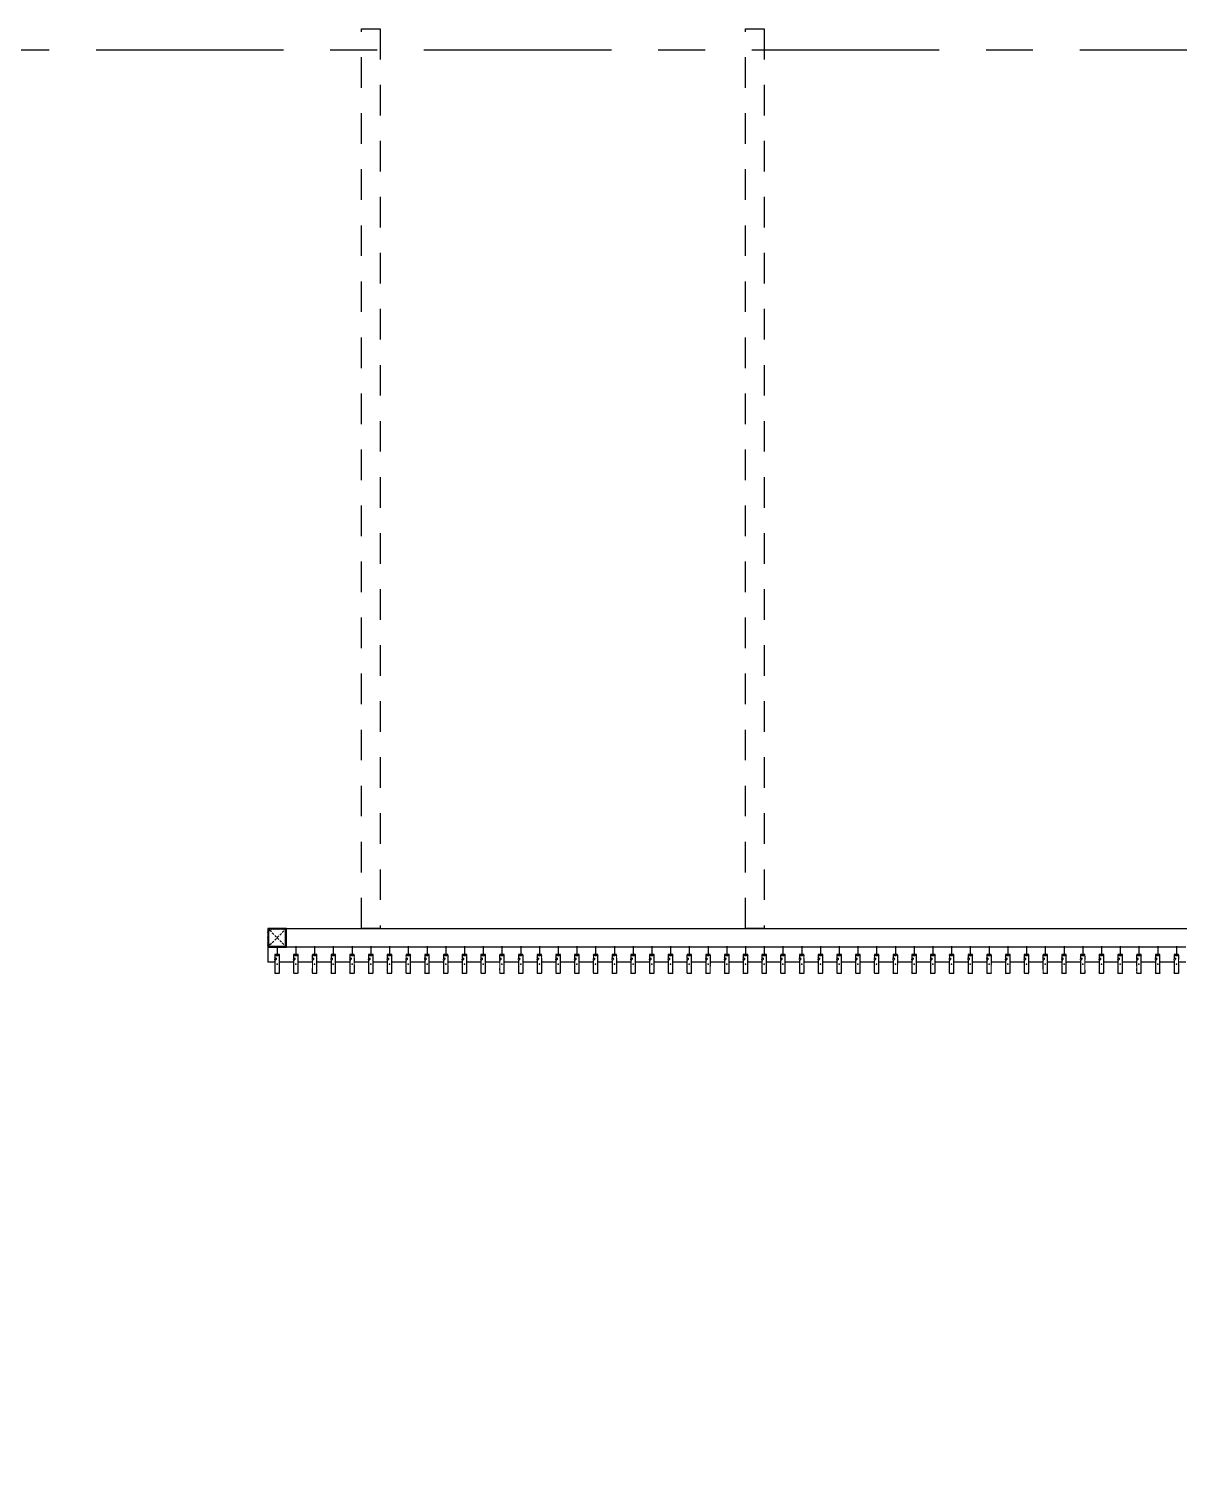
# Model space of a CAD drawing. Header units: millimetres. Extents: x -244126 to 368105, y -173968 to 259060.
# Drawn here: x -29806 to -26736, y 92769 to 96609 of the extents above; entities that cross this region are included whole.
import ezdxf
from ezdxf.enums import TextEntityAlignment as Align

# ---------------------------------------------------------------- set-up
doc = ezdxf.new("R2010")
doc.units = ezdxf.units.MM
doc.header["$MEASUREMENT"] = 0
for name, pattern in [('005_GG_TA_LINE', [13.75, 5, -1.25, 1.25, -1.25, 5]), ('HIDDEN', [9.525, 6.35, -3.175]), ('SLD-Solid', [0]), ('TA_HL_023.00000', [149.5, 81.65, -67.85])]:
    doc.linetypes.add(name, pattern=pattern)
for name, color, linetype in [('000 - H A T C H', 8, 'Continuous'), ('000 - H I D D E N', 7, 'Continuous'), ('000 - WIPEOUT', 250, 'Continuous'), ('001 - ASCESSORIES', 1, 'Continuous'), ('002 - STRUCTURAL STEEL', 4, 'Continuous'), ('A02_LITEWOOD', 7, 'Continuous'), ('A03_SUN LOUVER', 7, 'Continuous'), ('A04_TUBE SERIES', 7, 'Continuous')]:
    doc.layers.add(name, color=color, linetype=linetype)
doc.styles.get("Standard").update_dxf_attribs({"font": 'arial.ttf'})
doc.styles.add('TA', font='Cordia New.ttf', dxfattribs={"height": 4.5})

# ---------------------------------------------------------------- blocks, each defined once
blk = doc.blocks.new('*U1761')
at = {"color": 0, "linetype": '005_GG_TA_LINE'}
blk.add_lwpolyline([(0, 0), (1000, 0), (1000, 200), (0, 200)], close=True, dxfattribs=at)
blk.add_attdef('NAMEBLK', (8.582, 4.878), '', height=10, dxfattribs=at)
blk = doc.blocks.new('000 - ASSCESSORIES_FAMELINE_ALC-CARRIER_FOR_12x50mm._TOP_VIEW')
at = {"layer": '001 - ASCESSORIES', "color": 0}
for p, q in [((0, 50), (0, 0)), ((40, 50), (40, 31)), ((40, 19), (40, 0))]:
    blk.add_line(p, q, dxfattribs=at)
at = {"layer": '001 - ASCESSORIES', "color": 0, "linetype": 'SLD-Solid', "lineweight": 15}
blk.add_line((32, 19), (31.2, 19.2), dxfattribs=at)
at = {"layer": '001 - ASCESSORIES', "color": 0}
for points in [[(40, 31), (20, 31), (20, 19), (40, 19)], [(34.2, 19), (30.4, 20.1), (30.3, 19.5)], [(32, 19), (30.3, 19.5)]]:
    blk.add_lwpolyline(points, dxfattribs=at)
at = {"layer": '001 - ASCESSORIES', "color": 0, "linetype": 'SLD-Solid', "lineweight": 15}
blk.add_arc((270.3, 855), 868.8, 253.9699, 254.0359, dxfattribs=at)
at = {"layer": 'Defpoints', "color": 250}
blk.add_lwpolyline([(-2.3, 25), (22.3, 25)], dxfattribs=at)
blk = doc.blocks.new('*U3116')
at = {"color": 250}
blk.add_wipeout([(-25, -6), (25, -6), (25, 6), (-25, 6)], dxfattribs=at).dxf.layer = '000 - WIPEOUT'
blk.add_point((0, 0))
at = {"layer": 'A02_LITEWOOD', "color": 0, "linetype": 'SLD-Solid', "lineweight": 15}
blk.add_lwpolyline([(-23.4, -1.8), (-22.7, -1.8), (-22.7, 1.3, 0.414214), (-23.6, 2.2), (-24.1, 2.2, 0.414214), (-25, 1.3), (-25, -4.9, 0.414214), (-23.9, -6), (-16.2, -6, 0.414214), (-15, -4.9), (-15, -3.4, -0.616061), (-13.5, -2.7), (-9.4, -5.8, 0.164473), (-8.9, -6), (23.8, -6, 0.414214), (25, -4.9), (25, 4.8, 0.414214), (23.8, 6), (-23.9, 6, 0.414214), (-25, 4.8), (-25, 3.2, 0.414214), (-24.1, 2.3), (-23.5, 2.3, -0.414214), (-22.6, 1.4), (-22.6, -1.8, -0.414214), (-23, -2.2), (-23, -2.2, -0.414214), (-23.5, -1.8), (-23.5, 1.4), (-24.2, 1.4), (-24.2, -1.8, 1.000966), (-21.9, -1.8), (-21.9, 1.4, 0.414214), (-23.5, 3), (-24.1, 3, -0.414214), (-24.3, 3.2), (-24.3, 4.8, -0.414214), (-23.9, 5.3), (23.8, 5.3, -0.414214), (24.3, 4.8), (24.3, -4.9, -0.414214), (23.8, -5.3), (-8.9, -5.3, -0.164473), (-9, -5.3), (-13.1, -2.1, 0.617259), (-15.7, -3.4), (-15.7, -4.9, -0.414214), (-16.2, -5.3), (-23.9, -5.3, -0.414214), (-24.3, -4.9), (-24.3, 1.3, -0.414214), (-24.1, 1.5), (-23.6, 1.5, -0.414214), (-23.4, 1.3)], format="xyb", close=True, dxfattribs=at)
blk = doc.blocks.new('000 - FAMELINE_AL.LITEWOOD_12x50mm._CUT_VIEW')
at = {"layer": '000 - H A T C H'}
h = blk.add_hatch(dxfattribs=at)
h.set_pattern_fill('ANSI32', color=8)
h.set_pattern_definition([(45, (3e-15, -24.6393), (-0.265165, 0.265165), []), (45, (0.17678, -24.6393), (-0.265165, 0.265165), [])])
edge = h.paths.add_edge_path()
edge.add_line((-23.4, -1.8), (-22.7, -1.8))
edge.add_line((-22.7, -1.8), (-22.7, 1.3))
edge.add_arc((-23.6, 1.3), 0.9, 360, 450)
edge.add_line((-23.6, 2.2), (-24.1, 2.2))
edge.add_arc((-24.1, 1.3), 0.9, 90, 180)
edge.add_line((-25, 1.3), (-25, -4.9))
edge.add_arc((-23.8, -4.8), 1.15, 180, 270)
edge.add_line((-23.9, -6), (-16.2, -6))
edge.add_arc((-16.2, -4.9), 1.15, 270, 360)
edge.add_line((-15, -4.9), (-15, -3.4))
edge.add_arc((-14.1, -3.4), 0.938, 53.0492, 179.5916, ccw=False)
edge.add_line((-13.5, -2.7), (-9.4, -5.8))
edge.add_arc((-8.9, -5.1), 0.9, 232.64, 270)
edge.add_line((-8.9, -6), (23.8, -6))
edge.add_arc((23.8, -4.8), 1.15, 270, 360)
edge.add_line((25, -4.9), (25, 4.8))
edge.add_arc((23.9, 4.8), 1.15, 360, 450)
edge.add_line((23.9, 6), (-23.8, 6))
edge.add_arc((-23.8, 4.8), 1.15, 90, 180)
edge.add_line((-25, 4.9), (-25, 3.2))
edge.add_arc((-24.1, 3.2), 0.9, 180, 270)
edge.add_line((-24.1, 2.3), (-23.5, 2.3))
edge.add_arc((-23.5, 1.4), 0.9, 0, 90, ccw=False)
edge.add_line((-22.6, 1.4), (-22.6, -1.8))
edge.add_arc((-23, -1.8), 0.45, 270, 360, ccw=False)
edge.add_line((-23, -2.2), (-23, -2.2))
edge.add_arc((-23, -1.8), 0.45, 180, 270, ccw=False)
edge.add_line((-23.5, -1.8), (-23.5, 1.4))
edge.add_line((-23.5, 1.4), (-24.2, 1.4))
edge.add_line((-24.2, 1.4), (-24.2, -1.8))
edge.add_arc((-23, -1.8), 1.17, 179.8894, 360)
edge.add_line((-21.9, -1.8), (-21.9, 1.4))
edge.add_arc((-23.5, 1.4), 1.6, 360, 450)
edge.add_line((-23.5, 3), (-24.1, 3))
edge.add_arc((-24.1, 3.2), 0.2, 180, 270, ccw=False)
edge.add_line((-24.3, 3.2), (-24.3, 4.9))
edge.add_arc((-23.8, 4.9), 0.45, 90, 180, ccw=False)
edge.add_line((-23.8, 5.3), (23.9, 5.3))
edge.add_arc((23.9, 4.9), 0.45, 0, 90, ccw=False)
edge.add_line((24.3, 4.9), (24.3, -4.9))
edge.add_arc((23.8, -4.9), 0.45, 270, 360, ccw=False)
edge.add_line((23.8, -5.3), (-8.9, -5.3))
edge.add_arc((-8.9, -5.1), 0.2, 232.64, 270, ccw=False)
edge.add_line((-9, -5.3), (-13.1, -2.1))
edge.add_arc((-14.1, -3.4), 1.64, 52.9496, 179.691)
edge.add_line((-15.7, -3.4), (-15.7, -4.9))
edge.add_arc((-16.1, -4.8), 0.45, 270, 360, ccw=False)
edge.add_line((-16.2, -5.3), (-23.9, -5.3))
edge.add_arc((-23.9, -4.8), 0.45, 180, 270, ccw=False)
edge.add_line((-24.3, -4.9), (-24.3, 1.3))
edge.add_arc((-24.1, 1.3), 0.2, 90, 180, ccw=False)
edge.add_line((-24.1, 1.5), (-23.6, 1.5))
edge.add_arc((-23.6, 1.3), 0.2, 0, 90, ccw=False)
edge.add_line((-23.4, 1.3), (-23.4, -1.8))
at = {"layer": 'A03_SUN LOUVER', "color": 0}
blk.add_blockref('*U3116', (0, 0), dxfattribs=at)
blk = doc.blocks.new('*U3107')
at = {"layer": '001 - ASCESSORIES', "color": 0}
blk.add_line((-2500, 0), (-2500, -40), dxfattribs=at)
at = {"layer": '001 - ASCESSORIES', "color": 0, "rotation": 270}
blk.add_blockref('000 - ASSCESSORIES_FAMELINE_ALC-CARRIER_FOR_12x50mm._TOP_VIEW', (-2500, 0), dxfattribs=at)
at = {"layer": 'A04_TUBE SERIES', "color": 0, "style": 'TA', "flags": 1}
for tag, p in [('ITEM_VALUE', (50, -212.5)), ('PRODUCT_NAME_VALUE', (300, -212.5)), ('ITEM_NUMBER_VALUE', (600, -212.5)), ('PRODUCT_CODE_VALUE', (800, -212.5)), ('SELLING_PRICE_VALUE', (1000, -212.5)), ('UNIT_VALUE', (1150, -212.5)), ('TYPE_OF_COLOR_VALUE', (1275, -212.5)), ('SECTION_VALUE', (1425, -212.5))]:
    blk.add_attdef(tag, text='', height=9, dxfattribs=at).set_placement(p, align=Align.MIDDLE_CENTER)
at = {"layer": 'A02_LITEWOOD', "color": 3, "rotation": 270}
blk.add_blockref('000 - FAMELINE_AL.LITEWOOD_12x50mm._CUT_VIEW', (-2475, -45), dxfattribs=at)
at = {"layer": '001 - ASCESSORIES', "color": 0, "rotation": 270}
blk.add_blockref('000 - ASSCESSORIES_FAMELINE_ALC-CARRIER_FOR_12x50mm._TOP_VIEW', (-2450, 0), dxfattribs=at)
at = {"layer": 'A02_LITEWOOD', "color": 3, "rotation": 270}
blk.add_blockref('000 - FAMELINE_AL.LITEWOOD_12x50mm._CUT_VIEW', (-2425, -45), dxfattribs=at)
at = {"layer": '001 - ASCESSORIES', "color": 0, "rotation": 270}
blk.add_blockref('000 - ASSCESSORIES_FAMELINE_ALC-CARRIER_FOR_12x50mm._TOP_VIEW', (-2400, 0), dxfattribs=at)
at = {"layer": 'A02_LITEWOOD', "color": 3, "rotation": 270}
blk.add_blockref('000 - FAMELINE_AL.LITEWOOD_12x50mm._CUT_VIEW', (-2375, -45), dxfattribs=at)
at = {"layer": '001 - ASCESSORIES', "color": 0, "rotation": 270}
blk.add_blockref('000 - ASSCESSORIES_FAMELINE_ALC-CARRIER_FOR_12x50mm._TOP_VIEW', (-2350, 0), dxfattribs=at)
at = {"layer": 'A02_LITEWOOD', "color": 3, "rotation": 270}
blk.add_blockref('000 - FAMELINE_AL.LITEWOOD_12x50mm._CUT_VIEW', (-2325, -45), dxfattribs=at)
at = {"layer": '001 - ASCESSORIES', "color": 0, "rotation": 270}
blk.add_blockref('000 - ASSCESSORIES_FAMELINE_ALC-CARRIER_FOR_12x50mm._TOP_VIEW', (-2300, 0), dxfattribs=at)
at = {"layer": 'A02_LITEWOOD', "color": 3, "rotation": 270}
blk.add_blockref('000 - FAMELINE_AL.LITEWOOD_12x50mm._CUT_VIEW', (-2275, -45), dxfattribs=at)
at = {"layer": '001 - ASCESSORIES', "color": 0, "rotation": 270}
blk.add_blockref('000 - ASSCESSORIES_FAMELINE_ALC-CARRIER_FOR_12x50mm._TOP_VIEW', (-2250, 0), dxfattribs=at)
at = {"layer": 'A02_LITEWOOD', "color": 3, "rotation": 270}
blk.add_blockref('000 - FAMELINE_AL.LITEWOOD_12x50mm._CUT_VIEW', (-2225, -45), dxfattribs=at)
at = {"layer": '001 - ASCESSORIES', "color": 0, "rotation": 270}
blk.add_blockref('000 - ASSCESSORIES_FAMELINE_ALC-CARRIER_FOR_12x50mm._TOP_VIEW', (-2200, 0), dxfattribs=at)
at = {"layer": 'A02_LITEWOOD', "color": 3, "rotation": 270}
blk.add_blockref('000 - FAMELINE_AL.LITEWOOD_12x50mm._CUT_VIEW', (-2175, -45), dxfattribs=at)
at = {"layer": '001 - ASCESSORIES', "color": 0, "rotation": 270}
blk.add_blockref('000 - ASSCESSORIES_FAMELINE_ALC-CARRIER_FOR_12x50mm._TOP_VIEW', (-2150, 0), dxfattribs=at)
at = {"layer": 'A02_LITEWOOD', "color": 3, "rotation": 270}
blk.add_blockref('000 - FAMELINE_AL.LITEWOOD_12x50mm._CUT_VIEW', (-2125, -45), dxfattribs=at)
at = {"layer": '001 - ASCESSORIES', "color": 0, "rotation": 270}
blk.add_blockref('000 - ASSCESSORIES_FAMELINE_ALC-CARRIER_FOR_12x50mm._TOP_VIEW', (-2100, 0), dxfattribs=at)
at = {"layer": 'A02_LITEWOOD', "color": 3, "rotation": 270}
blk.add_blockref('000 - FAMELINE_AL.LITEWOOD_12x50mm._CUT_VIEW', (-2075, -45), dxfattribs=at)
at = {"layer": '001 - ASCESSORIES', "color": 0, "rotation": 270}
blk.add_blockref('000 - ASSCESSORIES_FAMELINE_ALC-CARRIER_FOR_12x50mm._TOP_VIEW', (-2050, 0), dxfattribs=at)
at = {"layer": 'A02_LITEWOOD', "color": 3, "rotation": 270}
blk.add_blockref('000 - FAMELINE_AL.LITEWOOD_12x50mm._CUT_VIEW', (-2025, -45), dxfattribs=at)
at = {"layer": '001 - ASCESSORIES', "color": 0, "rotation": 270}
blk.add_blockref('000 - ASSCESSORIES_FAMELINE_ALC-CARRIER_FOR_12x50mm._TOP_VIEW', (-2000, 0), dxfattribs=at)
at = {"layer": 'A02_LITEWOOD', "color": 3, "rotation": 270}
blk.add_blockref('000 - FAMELINE_AL.LITEWOOD_12x50mm._CUT_VIEW', (-1975, -45), dxfattribs=at)
at = {"layer": '001 - ASCESSORIES', "color": 0, "rotation": 270}
blk.add_blockref('000 - ASSCESSORIES_FAMELINE_ALC-CARRIER_FOR_12x50mm._TOP_VIEW', (-1950, 0), dxfattribs=at)
at = {"layer": 'A02_LITEWOOD', "color": 3, "rotation": 270}
blk.add_blockref('000 - FAMELINE_AL.LITEWOOD_12x50mm._CUT_VIEW', (-1925, -45), dxfattribs=at)
at = {"layer": '001 - ASCESSORIES', "color": 0, "rotation": 270}
blk.add_blockref('000 - ASSCESSORIES_FAMELINE_ALC-CARRIER_FOR_12x50mm._TOP_VIEW', (-1900, 0), dxfattribs=at)
at = {"layer": 'A02_LITEWOOD', "color": 3, "rotation": 270}
blk.add_blockref('000 - FAMELINE_AL.LITEWOOD_12x50mm._CUT_VIEW', (-1875, -45), dxfattribs=at)
at = {"layer": '001 - ASCESSORIES', "color": 0, "rotation": 270}
blk.add_blockref('000 - ASSCESSORIES_FAMELINE_ALC-CARRIER_FOR_12x50mm._TOP_VIEW', (-1850, 0), dxfattribs=at)
at = {"layer": 'A02_LITEWOOD', "color": 3, "rotation": 270}
blk.add_blockref('000 - FAMELINE_AL.LITEWOOD_12x50mm._CUT_VIEW', (-1825, -45), dxfattribs=at)
at = {"layer": '001 - ASCESSORIES', "color": 0, "rotation": 270}
blk.add_blockref('000 - ASSCESSORIES_FAMELINE_ALC-CARRIER_FOR_12x50mm._TOP_VIEW', (-1800, 0), dxfattribs=at)
at = {"layer": 'A02_LITEWOOD', "color": 3, "rotation": 270}
blk.add_blockref('000 - FAMELINE_AL.LITEWOOD_12x50mm._CUT_VIEW', (-1775, -45), dxfattribs=at)
at = {"layer": '001 - ASCESSORIES', "color": 0, "rotation": 270}
blk.add_blockref('000 - ASSCESSORIES_FAMELINE_ALC-CARRIER_FOR_12x50mm._TOP_VIEW', (-1750, 0), dxfattribs=at)
at = {"layer": 'A02_LITEWOOD', "color": 3, "rotation": 270}
blk.add_blockref('000 - FAMELINE_AL.LITEWOOD_12x50mm._CUT_VIEW', (-1725, -45), dxfattribs=at)
at = {"layer": '001 - ASCESSORIES', "color": 0, "rotation": 270}
blk.add_blockref('000 - ASSCESSORIES_FAMELINE_ALC-CARRIER_FOR_12x50mm._TOP_VIEW', (-1700, 0), dxfattribs=at)
at = {"layer": 'A02_LITEWOOD', "color": 3, "rotation": 270}
blk.add_blockref('000 - FAMELINE_AL.LITEWOOD_12x50mm._CUT_VIEW', (-1675, -45), dxfattribs=at)
at = {"layer": '001 - ASCESSORIES', "color": 0, "rotation": 270}
blk.add_blockref('000 - ASSCESSORIES_FAMELINE_ALC-CARRIER_FOR_12x50mm._TOP_VIEW', (-1650, 0), dxfattribs=at)
at = {"layer": 'A02_LITEWOOD', "color": 3, "rotation": 270}
blk.add_blockref('000 - FAMELINE_AL.LITEWOOD_12x50mm._CUT_VIEW', (-1625, -45), dxfattribs=at)
at = {"layer": '001 - ASCESSORIES', "color": 0, "rotation": 270}
blk.add_blockref('000 - ASSCESSORIES_FAMELINE_ALC-CARRIER_FOR_12x50mm._TOP_VIEW', (-1600, 0), dxfattribs=at)
at = {"layer": 'A02_LITEWOOD', "color": 3, "rotation": 270}
blk.add_blockref('000 - FAMELINE_AL.LITEWOOD_12x50mm._CUT_VIEW', (-1575, -45), dxfattribs=at)
at = {"layer": '001 - ASCESSORIES', "color": 0, "rotation": 270}
blk.add_blockref('000 - ASSCESSORIES_FAMELINE_ALC-CARRIER_FOR_12x50mm._TOP_VIEW', (-1550, 0), dxfattribs=at)
at = {"layer": 'A02_LITEWOOD', "color": 3, "rotation": 270}
blk.add_blockref('000 - FAMELINE_AL.LITEWOOD_12x50mm._CUT_VIEW', (-1525, -45), dxfattribs=at)
at = {"layer": '001 - ASCESSORIES', "color": 0, "rotation": 270}
blk.add_blockref('000 - ASSCESSORIES_FAMELINE_ALC-CARRIER_FOR_12x50mm._TOP_VIEW', (-1500, 0), dxfattribs=at)
at = {"layer": 'A02_LITEWOOD', "color": 3, "rotation": 270}
blk.add_blockref('000 - FAMELINE_AL.LITEWOOD_12x50mm._CUT_VIEW', (-1475, -45), dxfattribs=at)
at = {"layer": '001 - ASCESSORIES', "color": 0, "rotation": 270}
blk.add_blockref('000 - ASSCESSORIES_FAMELINE_ALC-CARRIER_FOR_12x50mm._TOP_VIEW', (-1450, 0), dxfattribs=at)
at = {"layer": 'A02_LITEWOOD', "color": 3, "rotation": 270}
blk.add_blockref('000 - FAMELINE_AL.LITEWOOD_12x50mm._CUT_VIEW', (-1425, -45), dxfattribs=at)
at = {"layer": '001 - ASCESSORIES', "color": 0, "rotation": 270}
blk.add_blockref('000 - ASSCESSORIES_FAMELINE_ALC-CARRIER_FOR_12x50mm._TOP_VIEW', (-1400, 0), dxfattribs=at)
at = {"layer": 'A02_LITEWOOD', "color": 3, "rotation": 270}
blk.add_blockref('000 - FAMELINE_AL.LITEWOOD_12x50mm._CUT_VIEW', (-1375, -45), dxfattribs=at)
at = {"layer": '001 - ASCESSORIES', "color": 0, "rotation": 270}
blk.add_blockref('000 - ASSCESSORIES_FAMELINE_ALC-CARRIER_FOR_12x50mm._TOP_VIEW', (-1350, 0), dxfattribs=at)
at = {"layer": 'A02_LITEWOOD', "color": 3, "rotation": 270}
blk.add_blockref('000 - FAMELINE_AL.LITEWOOD_12x50mm._CUT_VIEW', (-1325, -45), dxfattribs=at)
at = {"layer": '001 - ASCESSORIES', "color": 0, "rotation": 270}
blk.add_blockref('000 - ASSCESSORIES_FAMELINE_ALC-CARRIER_FOR_12x50mm._TOP_VIEW', (-1300, 0), dxfattribs=at)
at = {"layer": 'A02_LITEWOOD', "color": 3, "rotation": 270}
blk.add_blockref('000 - FAMELINE_AL.LITEWOOD_12x50mm._CUT_VIEW', (-1275, -45), dxfattribs=at)
at = {"layer": '001 - ASCESSORIES', "color": 0, "rotation": 270}
blk.add_blockref('000 - ASSCESSORIES_FAMELINE_ALC-CARRIER_FOR_12x50mm._TOP_VIEW', (-1250, 0), dxfattribs=at)
at = {"layer": 'A02_LITEWOOD', "color": 3, "rotation": 270}
blk.add_blockref('000 - FAMELINE_AL.LITEWOOD_12x50mm._CUT_VIEW', (-1225, -45), dxfattribs=at)
at = {"layer": '001 - ASCESSORIES', "color": 0, "rotation": 270}
blk.add_blockref('000 - ASSCESSORIES_FAMELINE_ALC-CARRIER_FOR_12x50mm._TOP_VIEW', (-1200, 0), dxfattribs=at)
at = {"layer": 'A02_LITEWOOD', "color": 3, "rotation": 270}
blk.add_blockref('000 - FAMELINE_AL.LITEWOOD_12x50mm._CUT_VIEW', (-1175, -45), dxfattribs=at)
at = {"layer": '001 - ASCESSORIES', "color": 0, "rotation": 270}
blk.add_blockref('000 - ASSCESSORIES_FAMELINE_ALC-CARRIER_FOR_12x50mm._TOP_VIEW', (-1150, 0), dxfattribs=at)
at = {"layer": 'A02_LITEWOOD', "color": 3, "rotation": 270}
blk.add_blockref('000 - FAMELINE_AL.LITEWOOD_12x50mm._CUT_VIEW', (-1125, -45), dxfattribs=at)
at = {"layer": '001 - ASCESSORIES', "color": 0, "rotation": 270}
blk.add_blockref('000 - ASSCESSORIES_FAMELINE_ALC-CARRIER_FOR_12x50mm._TOP_VIEW', (-1100, 0), dxfattribs=at)
at = {"layer": 'A02_LITEWOOD', "color": 3, "rotation": 270}
blk.add_blockref('000 - FAMELINE_AL.LITEWOOD_12x50mm._CUT_VIEW', (-1075, -45), dxfattribs=at)
at = {"layer": '001 - ASCESSORIES', "color": 0, "rotation": 270}
blk.add_blockref('000 - ASSCESSORIES_FAMELINE_ALC-CARRIER_FOR_12x50mm._TOP_VIEW', (-1050, 0), dxfattribs=at)
at = {"layer": 'A02_LITEWOOD', "color": 3, "rotation": 270}
blk.add_blockref('000 - FAMELINE_AL.LITEWOOD_12x50mm._CUT_VIEW', (-1025, -45), dxfattribs=at)
at = {"layer": '001 - ASCESSORIES', "color": 0, "rotation": 270}
blk.add_blockref('000 - ASSCESSORIES_FAMELINE_ALC-CARRIER_FOR_12x50mm._TOP_VIEW', (-1000, 0), dxfattribs=at)
at = {"layer": 'A02_LITEWOOD', "color": 3, "rotation": 270}
blk.add_blockref('000 - FAMELINE_AL.LITEWOOD_12x50mm._CUT_VIEW', (-975, -45), dxfattribs=at)
at = {"layer": '001 - ASCESSORIES', "color": 0, "rotation": 270}
blk.add_blockref('000 - ASSCESSORIES_FAMELINE_ALC-CARRIER_FOR_12x50mm._TOP_VIEW', (-950, 0), dxfattribs=at)
at = {"layer": 'A02_LITEWOOD', "color": 3, "rotation": 270}
blk.add_blockref('000 - FAMELINE_AL.LITEWOOD_12x50mm._CUT_VIEW', (-925, -45), dxfattribs=at)
at = {"layer": '001 - ASCESSORIES', "color": 0, "rotation": 270}
blk.add_blockref('000 - ASSCESSORIES_FAMELINE_ALC-CARRIER_FOR_12x50mm._TOP_VIEW', (-900, 0), dxfattribs=at)
at = {"layer": 'A02_LITEWOOD', "color": 3, "rotation": 270}
blk.add_blockref('000 - FAMELINE_AL.LITEWOOD_12x50mm._CUT_VIEW', (-875, -45), dxfattribs=at)
at = {"layer": '001 - ASCESSORIES', "color": 0, "rotation": 270}
blk.add_blockref('000 - ASSCESSORIES_FAMELINE_ALC-CARRIER_FOR_12x50mm._TOP_VIEW', (-850, 0), dxfattribs=at)
at = {"layer": 'A02_LITEWOOD', "color": 3, "rotation": 270}
blk.add_blockref('000 - FAMELINE_AL.LITEWOOD_12x50mm._CUT_VIEW', (-825, -45), dxfattribs=at)
at = {"layer": '001 - ASCESSORIES', "color": 0, "rotation": 270}
blk.add_blockref('000 - ASSCESSORIES_FAMELINE_ALC-CARRIER_FOR_12x50mm._TOP_VIEW', (-800, 0), dxfattribs=at)
at = {"layer": 'A02_LITEWOOD', "color": 3, "rotation": 270}
blk.add_blockref('000 - FAMELINE_AL.LITEWOOD_12x50mm._CUT_VIEW', (-775, -45), dxfattribs=at)
at = {"layer": '001 - ASCESSORIES', "color": 0, "rotation": 270}
blk.add_blockref('000 - ASSCESSORIES_FAMELINE_ALC-CARRIER_FOR_12x50mm._TOP_VIEW', (-750, 0), dxfattribs=at)
at = {"layer": 'A02_LITEWOOD', "color": 3, "rotation": 270}
blk.add_blockref('000 - FAMELINE_AL.LITEWOOD_12x50mm._CUT_VIEW', (-725, -45), dxfattribs=at)
at = {"layer": '001 - ASCESSORIES', "color": 0, "rotation": 270}
blk.add_blockref('000 - ASSCESSORIES_FAMELINE_ALC-CARRIER_FOR_12x50mm._TOP_VIEW', (-700, 0), dxfattribs=at)
at = {"layer": 'A02_LITEWOOD', "color": 3, "rotation": 270}
blk.add_blockref('000 - FAMELINE_AL.LITEWOOD_12x50mm._CUT_VIEW', (-675, -45), dxfattribs=at)
at = {"layer": '001 - ASCESSORIES', "color": 0, "rotation": 270}
blk.add_blockref('000 - ASSCESSORIES_FAMELINE_ALC-CARRIER_FOR_12x50mm._TOP_VIEW', (-650, 0), dxfattribs=at)
at = {"layer": 'A02_LITEWOOD', "color": 3, "rotation": 270}
blk.add_blockref('000 - FAMELINE_AL.LITEWOOD_12x50mm._CUT_VIEW', (-625, -45), dxfattribs=at)
at = {"layer": '001 - ASCESSORIES', "color": 0, "rotation": 270}
blk.add_blockref('000 - ASSCESSORIES_FAMELINE_ALC-CARRIER_FOR_12x50mm._TOP_VIEW', (-600, 0), dxfattribs=at)
at = {"layer": 'A02_LITEWOOD', "color": 3, "rotation": 270}
blk.add_blockref('000 - FAMELINE_AL.LITEWOOD_12x50mm._CUT_VIEW', (-575, -45), dxfattribs=at)
at = {"layer": '001 - ASCESSORIES', "color": 0, "rotation": 270}
blk.add_blockref('000 - ASSCESSORIES_FAMELINE_ALC-CARRIER_FOR_12x50mm._TOP_VIEW', (-550, 0), dxfattribs=at)
at = {"layer": 'A02_LITEWOOD', "color": 3, "rotation": 270}
blk.add_blockref('000 - FAMELINE_AL.LITEWOOD_12x50mm._CUT_VIEW', (-525, -45), dxfattribs=at)
at = {"layer": '001 - ASCESSORIES', "color": 0, "rotation": 270}
blk.add_blockref('000 - ASSCESSORIES_FAMELINE_ALC-CARRIER_FOR_12x50mm._TOP_VIEW', (-500, 0), dxfattribs=at)
at = {"layer": 'A02_LITEWOOD', "color": 3, "rotation": 270}
blk.add_blockref('000 - FAMELINE_AL.LITEWOOD_12x50mm._CUT_VIEW', (-475, -45), dxfattribs=at)
at = {"layer": '001 - ASCESSORIES', "color": 0, "rotation": 270}
blk.add_blockref('000 - ASSCESSORIES_FAMELINE_ALC-CARRIER_FOR_12x50mm._TOP_VIEW', (-450, 0), dxfattribs=at)
at = {"layer": 'A02_LITEWOOD', "color": 3, "rotation": 270}
blk.add_blockref('000 - FAMELINE_AL.LITEWOOD_12x50mm._CUT_VIEW', (-425, -45), dxfattribs=at)
at = {"layer": '001 - ASCESSORIES', "color": 0, "rotation": 270}
blk.add_blockref('000 - ASSCESSORIES_FAMELINE_ALC-CARRIER_FOR_12x50mm._TOP_VIEW', (-400, 0), dxfattribs=at)
at = {"layer": 'A02_LITEWOOD', "color": 3, "rotation": 270}
blk.add_blockref('000 - FAMELINE_AL.LITEWOOD_12x50mm._CUT_VIEW', (-375, -45), dxfattribs=at)
at = {"layer": '001 - ASCESSORIES', "color": 0, "rotation": 270}
blk.add_blockref('000 - ASSCESSORIES_FAMELINE_ALC-CARRIER_FOR_12x50mm._TOP_VIEW', (-350, 0), dxfattribs=at)
at = {"layer": 'A02_LITEWOOD', "color": 3, "rotation": 270}
blk.add_blockref('000 - FAMELINE_AL.LITEWOOD_12x50mm._CUT_VIEW', (-325, -45), dxfattribs=at)
at = {"layer": '001 - ASCESSORIES', "color": 0, "rotation": 270}
blk.add_blockref('000 - ASSCESSORIES_FAMELINE_ALC-CARRIER_FOR_12x50mm._TOP_VIEW', (-300, 0), dxfattribs=at)
at = {"layer": 'A02_LITEWOOD', "color": 3, "rotation": 270}
blk.add_blockref('000 - FAMELINE_AL.LITEWOOD_12x50mm._CUT_VIEW', (-275, -45), dxfattribs=at)
at = {"layer": '001 - ASCESSORIES', "color": 0, "rotation": 270}
blk.add_blockref('000 - ASSCESSORIES_FAMELINE_ALC-CARRIER_FOR_12x50mm._TOP_VIEW', (-250, 0), dxfattribs=at)
at = {"layer": 'A02_LITEWOOD', "color": 3, "rotation": 270}
blk.add_blockref('000 - FAMELINE_AL.LITEWOOD_12x50mm._CUT_VIEW', (-225, -45), dxfattribs=at)
at = {"layer": '001 - ASCESSORIES', "color": 0, "rotation": 270}
blk.add_blockref('000 - ASSCESSORIES_FAMELINE_ALC-CARRIER_FOR_12x50mm._TOP_VIEW', (-200, 0), dxfattribs=at)
at = {"layer": 'A02_LITEWOOD', "color": 3, "rotation": 270}
blk.add_blockref('000 - FAMELINE_AL.LITEWOOD_12x50mm._CUT_VIEW', (-175, -45), dxfattribs=at)
at = {"layer": '001 - ASCESSORIES', "color": 0, "rotation": 270}
blk.add_blockref('000 - ASSCESSORIES_FAMELINE_ALC-CARRIER_FOR_12x50mm._TOP_VIEW', (-150, 0), dxfattribs=at)
at = {"layer": 'A02_LITEWOOD', "color": 3, "rotation": 270}
blk.add_blockref('000 - FAMELINE_AL.LITEWOOD_12x50mm._CUT_VIEW', (-125, -45), dxfattribs=at)
at = {"layer": '001 - ASCESSORIES', "color": 0, "rotation": 270}
blk.add_blockref('000 - ASSCESSORIES_FAMELINE_ALC-CARRIER_FOR_12x50mm._TOP_VIEW', (-100, 0), dxfattribs=at)
at = {"layer": 'A02_LITEWOOD', "color": 3, "rotation": 270}
blk.add_blockref('000 - FAMELINE_AL.LITEWOOD_12x50mm._CUT_VIEW', (-75, -45), dxfattribs=at)
blk = doc.blocks.new('*U3041')
at = {"color": 250}
blk.add_wipeout([(50, 0), (50, 50), (0, 50), (0, 0)], dxfattribs=at).dxf.layer = '000 - WIPEOUT'
at = {"layer": '000 - H A T C H'}
h = blk.add_hatch(dxfattribs=at)
h.set_pattern_fill('ANSI32', color=256, scale=0.25)
h.set_pattern_definition([(45, (37.5, 37.5), (-1.6838, 1.6838), []), (45, (38.6225, 37.5), (-1.6838, 1.6838), [])])
edge = h.paths.add_edge_path()
edge.add_line((50, 3), (50, 47))
edge.add_arc((47, 47), 3, 0, 90)
edge.add_line((47, 50), (3, 50))
edge.add_arc((3, 47), 3, 90, 180)
edge.add_line((0, 47), (0, 3))
edge.add_arc((3, 3), 3, 180, 270)
edge.add_line((3, 0), (47, 0))
edge.add_arc((47, 3), 3, 270, 360)
edge = h.paths.add_edge_path(flags=16)
edge.add_line((47.7, 4.3), (47.7, 45.7))
edge.add_arc((45.7, 45.7), 2, 0, 90)
edge.add_line((45.7, 47.7), (4.3, 47.7))
edge.add_arc((4.3, 45.7), 2, 90, 180)
edge.add_line((2.3, 45.7), (2.3, 4.3))
edge.add_arc((4.3, 4.3), 2, 180, 270)
edge.add_line((4.3, 2.3), (45.7, 2.3))
edge.add_arc((45.7, 4.3), 2, 270, 360)
at = {"layer": '000 - H I D D E N', "color": 8, "linetype": 'HIDDEN'}
for p, q in [((50, 0), (0, 50)), ((50, 50), (0, 0))]:
    blk.add_line(p, q, dxfattribs=at)
at = {"layer": '002 - STRUCTURAL STEEL', "color": 0}
for points in [[(50, 3), (50, 47, 0.414214), (47, 50), (3, 50, 0.414214), (0, 47), (0, 3, 0.414214), (3, 0), (47, 0, 0.414214)], [(47.7, 4.3), (47.7, 45.7, 0.414214), (45.7, 47.7), (4.3, 47.7, 0.414214), (2.3, 45.7), (2.3, 4.3, 0.414214), (4.3, 2.3), (45.7, 2.3, 0.414214)]]:
    blk.add_lwpolyline(points, format="xyb", close=True, dxfattribs=at)
at = {"layer": 'Defpoints', "color": 250}
blk.add_lwpolyline([(50, 0), (50, 50), (0, 50), (0, 0)], close=True, dxfattribs=at)
blk = doc.blocks.new('*U3039')
at = {"layer": '002 - STRUCTURAL STEEL', "color": 0, "linetype": 'ByBlock'}
blk.add_lwpolyline([(0, 2400), (50, 2400), (50, 0), (0, 0)], close=True, dxfattribs=at)

msp = doc.modelspace()

# ---------------------------------------------------------------- linework, layer by layer
at = {"color": 3}
msp.add_line((-29168.00496, 94208.78408), (-24168.00496, 94208.78408), dxfattribs=at)

# ---------------------------------------------------------------- block references
at = {"layer": '001 - ASCESSORIES', "linetype": '005_GG_TA_LINE', "xscale": 100, "yscale": 100, "zscale": 100}
msp.add_blockref('*U1761', (-32876.06355, 76551.68588), dxfattribs=at)
at = {"layer": '002 - STRUCTURAL STEEL', "color": 1, "linetype": 'TA_HL_023.00000'}
for p in [(-28918.00496, 94208.78408), (-27893.00496, 94208.78408)]:
    msp.add_blockref('*U3039', p, dxfattribs=at)

# ---------------------------------------------------------------- next in the draw order: block references
at = {"layer": '001 - ASCESSORIES', "color": 0}
msp.add_blockref('*U3107', (-26668.00496, 94158.78408), dxfattribs=at)

# ---------------------------------------------------------------- next in the draw order: block references
at = {"color": 3}
msp.add_blockref('*U3041', (-29168.00496, 94158.78408), dxfattribs=at)

doc.saveas('drawing.dxf')
